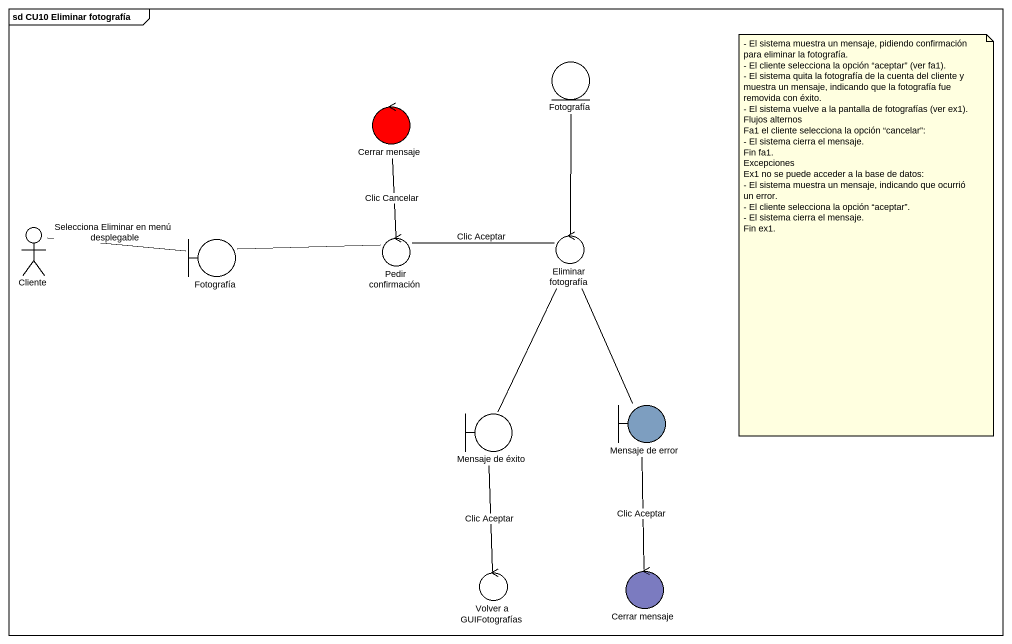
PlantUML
@startuml
mainframe sd CU10 Eliminar fotografía
entity Fotografía
control "Cerrar mensaje" as Cerrar_mensaje #FF0000
actor Cliente
boundary "Fotografía" as Fotografía_2
control "Pedir confirmación" as Pedir_confirmación
control "Eliminar fotografía" as Eliminar_fotografía
boundary "Mensaje de éxito" as Mensaje_de_éxito
boundary "Mensaje de error" as Mensaje_de_error #7D9EC0
control "Volver a GUIFotografías" as Volver_a_GUIFotografías
control "Cerrar mensaje" as Cerrar_mensaje_2 #7B7BC0
Fotografía -- Eliminar_fotografía
Cerrar_mensaje -- Pedir_confirmación : Clic Cancelar
Cliente -right- Fotografía_2 : Selecciona Eliminar en menú desplegable
Pedir_confirmación -left- Fotografía_2
Eliminar_fotografía -left- Pedir_confirmación : Clic Aceptar
Mensaje_de_éxito -up- Eliminar_fotografía
Mensaje_de_error -up- Eliminar_fotografía
Volver_a_GUIFotografías -up- Mensaje_de_éxito : Clic Aceptar
Cerrar_mensaje_2 -up- Mensaje_de_error : Clic Aceptar
note as N1
  - El sistema muestra un mensaje, pidiendo confirmación para eliminar la fotografía.
  - El cliente selecciona la opción “aceptar” (ver fa1).
  - El sistema quita la fotografía de la cuenta del cliente y muestra un mensaje, indicando que la fotografía fue removida con éxito.
  - El sistema vuelve a la pantalla de fotografías (ver ex1).
  Flujos alternos
  Fa1 el cliente selecciona la opción “cancelar”:
  - El sistema cierra el mensaje.
  Fin fa1.
  Excepciones
  Ex1 no se puede acceder a la base de datos:
  - El sistema muestra un mensaje, indicando que ocurrió un error.
  - El cliente selecciona la opción “aceptar”.
  - El sistema cierra el mensaje.
  Fin ex1.
end note
@enduml
